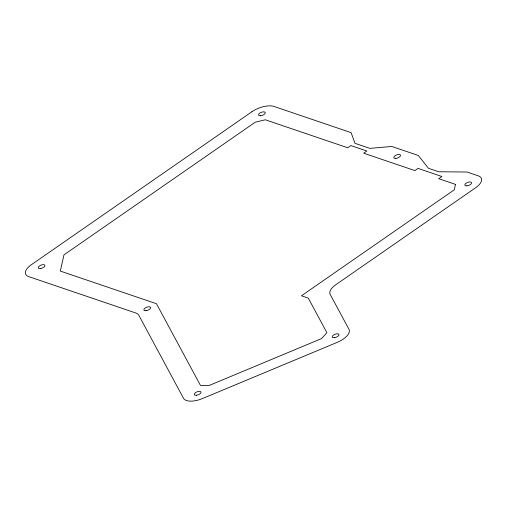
<?xml version="1.0" encoding="UTF-8"?>
<svg xmlns="http://www.w3.org/2000/svg" width="507" height="507" viewBox="0 0 507 507"><rect width="100%" height="100%" fill="white"/><g stroke="black" fill="none" stroke-linecap="round" stroke-linejoin="round"><path stroke-width="0.76" d="M455.476 184.377L454.291 189.789L301.475 295.784L308.281 298.097L326.895 332.674L321.552 338.587L209.03 385.516L200.455 385.409L156.473 303.737L60.308 271.074L63.964 254.869L255.262 122.181L265.3 119.779L347.707 147.765L350.857 145.585L366.834 151.01L363.684 153.196L414.872 170.586L418.022 168.4L441.87 176.499L438.72 178.686L455.476 184.377M251.89 111.762L31.383 264.705A16.655 7.485 -21.2 0 0 28.703 276.613L135.825 313.003A16.655 7.485 -21.2 0 1 138.772 315.202L183.54 398.337A16.655 7.485 -21.2 0 0 202.464 398.565L337.199 342.371A16.655 7.485 -21.2 0 0 348.981 329.341L330.184 294.428A16.655 7.485 -21.2 0 1 335.811 284.725L475.617 187.755A16.655 7.485 -21.2 0 0 478.297 175.853L467.029 172.025L438.694 171.759L428.491 168.299L418.275 155.465L391.784 146.466L369.837 148.367L354.976 143.323L351.11 132.644L274.021 106.457A16.655 7.485 -21.2 0 0 251.89 111.762M395.891 158.374A3.568 1.603 -21.2 0 0 400.498 155.186A3.568 1.603 -21.2 0 0 395.073 155.719A3.568 1.603 -21.2 0 0 395.891 158.374M466.947 185.847A3.568 1.603 -21.2 0 0 471.554 182.653A3.568 1.603 -21.2 0 0 466.129 183.185A3.568 1.603 -21.2 0 0 466.947 185.847M334.354 337.719A3.568 1.603 -21.2 0 0 338.961 334.525A3.568 1.603 -21.2 0 0 333.53 335.057A3.568 1.603 -21.2 0 0 334.354 337.719M196.393 395.257A3.568 1.603 -21.2 0 0 200.994 392.063A3.568 1.603 -21.2 0 0 195.569 392.602A3.568 1.603 -21.2 0 0 196.393 395.257M145.965 310.683A3.568 1.603 -21.2 0 0 150.573 307.495A3.568 1.603 -21.2 0 0 145.148 308.028A3.568 1.603 -21.2 0 0 145.965 310.683M40.332 268.564A3.568 1.603 -21.2 0 0 44.939 265.37A3.568 1.603 -21.2 0 0 39.508 265.909A3.568 1.603 -21.2 0 0 40.332 268.564M260.636 115.761A3.568 1.603 -21.2 0 0 265.237 112.567A3.568 1.603 -21.2 0 0 259.812 113.105A3.568 1.603 -21.2 0 0 260.636 115.761"/></g></svg>
